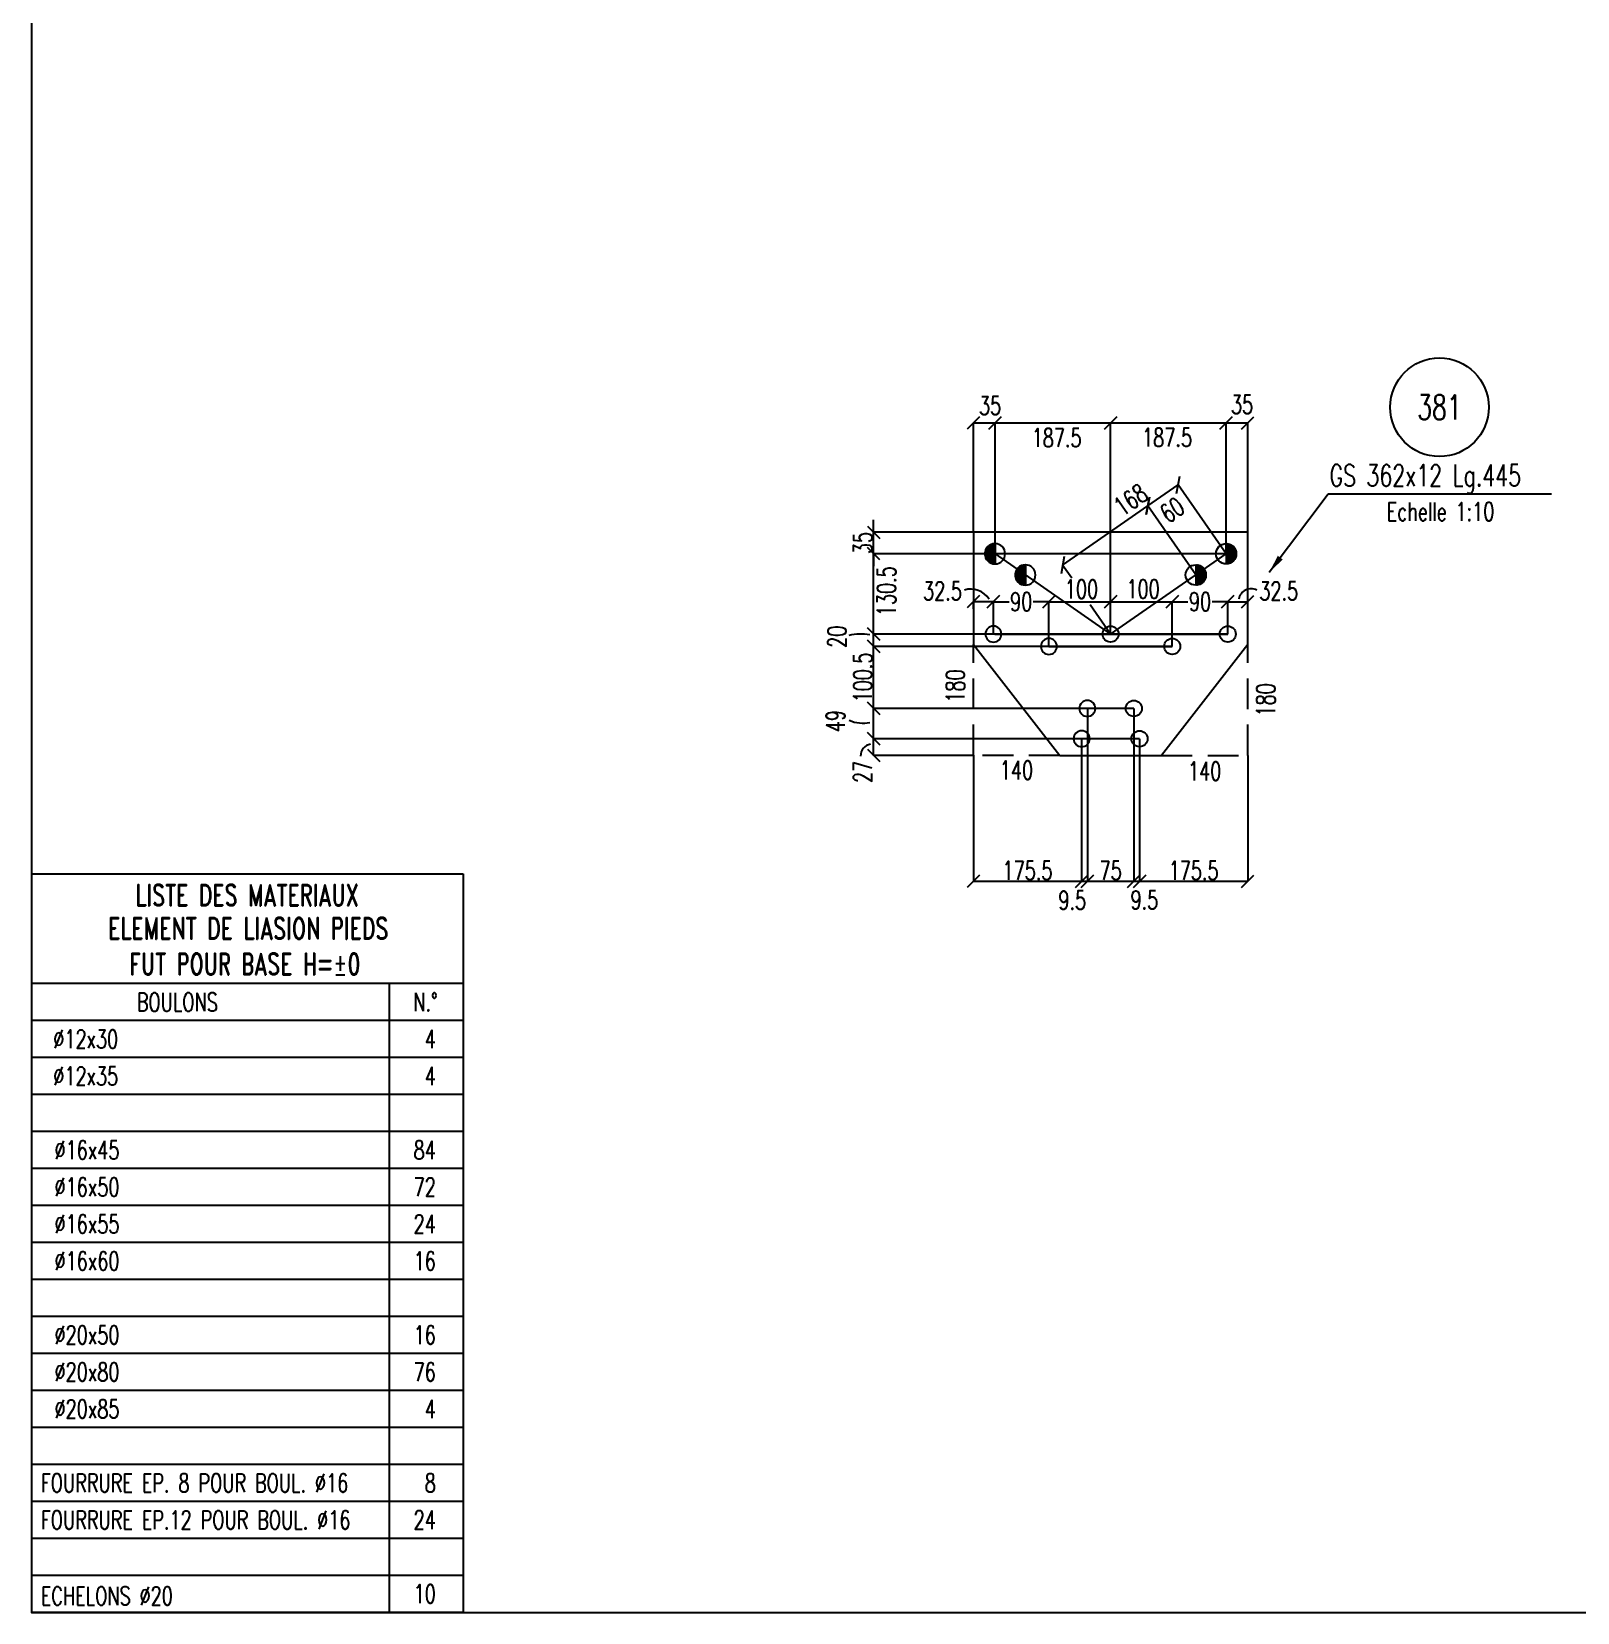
# Model space of a CAD drawing. Extents: x 512494 to 528714, y -34108 to -22628.
# Drawn here: x 512494 to 517507, y -34108 to -28981 of the extents above; entities that cross this region are included whole.
import ezdxf
from ezdxf.enums import TextEntityAlignment as Align

# ---------------------------------------------------------------- set-up
doc = ezdxf.new("R2010")
doc.units = 0
doc.header["$LTSCALE"] = 200
doc.header["$MEASUREMENT"] = 0
doc.linetypes.add('DASHED', pattern=[0.75, 0.5, -0.25])
doc.layers.get('0').update_dxf_attribs({"linetype": 'CONTINUOUS'})
for name, color, linetype in [('BOLLINI_1', 7, 'CONTINUOUS'), ('FORI', 2, 'CONTINUOUS'), ('LINEE_PIASTRA', 2, 'CONTINUOUS'), ('LINEE_PIASTRE', 2, 'CONTINUOUS'), ('LM', 7, 'CONTINUOUS'), ('LP', 3, 'CONTINUOUS'), ('LS', 7, 'CONTINUOUS'), ('PIASTRE', 5, 'CONTINUOUS')]:
    doc.layers.add(name, color=color, linetype=linetype)
doc.styles.add('QUOTE', font='ROMANS8.SHX', dxfattribs={"width": 0.7})
doc.styles.add('RD', font='ROMAND8.SHX', dxfattribs={"width": 0.7})
doc.styles.add('RQL', font='ROMANS8.SHX', dxfattribs={"width": 0.7})
doc.styles.add('RS', font='ROMANS8.shx', dxfattribs={"width": 0.7})
doc.styles.get("Standard").update_dxf_attribs({"font": 'ROMANS8.SHX', "width": 0.7})
doc.dimstyles.new('TRATTO', dxfattribs={"dimscale": 0, "dimtxt": 60, "dimasz": 40, "dimexe": 0, "dimexo": 0, "dimgap": 5, "dimtad": 1, "dimrnd": 0.5, "dimdsep": 46, "dimtxsty": 'RS', "dimblk1": 'OBLIQUE', "dimblk2": 'OBLIQUE', "dimsah": 1, "dimcen": 0.09, "dimclrd": 2, "dimclre": 2, "dimclrt": 7, "dimadec": 0, "dimazin": 0, "dimtfac": 1, "dimtix": 1, "dimtmove": 2, "dimatfit": 3, "dimfxl": 1, "dimtolj": 1, "dimtzin": 0, "dimarcsym": 0})

# ---------------------------------------------------------------- blocks, each defined once
blk = doc.blocks.new('MRKR_98')
blk.add_point((0, 0))
at = {"color": 7, "style": 'QUOTE', "width": 0.5, "flags": 1}
for tag, p in [('TI', (3.7, 6.8)), ('NFORI', (3.7, 5.3)), ('AUX2', (3.7, 4.9)), ('FAM', (3.7, 4.5)), ('AUX1', (3.7, 4.2)), ('COMMESSA', (3.7, 3.8)), ('SPESSORE', (3.7, 2.5)), ('SV', (3.7, 1.8)), ('QUA', (3.7, 1.1)), ('DI_S', (3.7, 6.4)), ('D_S', (3.7, 6)), ('E_S', (3.7, 5.7)), ('MD', (3.7, 3.5)), ('MP', (3.7, 3.2)), ('LARGHEZZA', (3.7, 2.8)), ('NP', (3.7, 2.1)), ('PESO', (3.7, 1.4)), ('LUN', (3.7, 0.8)), ('PROF', (3.7, 0.4)), ('POS', (3.7, 0.1))]:
    blk.add_attdef(tag, p, '', height=0.2, dxfattribs=at)
at = {"color": 7, "flags": 1}
for tag, p in [('LAV1', (5.3, 6.9)), ('LAV2', (5.3, 6.5)), ('LAV3', (5.3, 6.2)), ('LAV4', (5.3, 5.9)), ('LAV5', (5.3, 5.5)), ('LAV6', (5.3, 5.2)), ('LAV7', (5.3, 4.9)), ('LAV8', (5.3, 4.5)), ('LAV9', (5.3, 4.2)), ('LAV10', (5.3, 3.9))]:
    blk.add_attdef(tag, p, '', height=0.2, dxfattribs=at)
blk = doc.blocks.new('20')
at = {"color": 0}
for p, q in [((0, 0.98), (0.02, 1)), ((0, 0.94), (0.06, 1)), ((1, -0.01), (0, 0.99)), ((0, 0.89), (0.1, 0.99)), ((0, 0.85), (0.14, 0.99)), ((0, 0.8), (0.18, 0.98)), ((0, 0.76), (0.22, 0.98)), ((0, 0.71), (0.25, 0.97)), ((0, 0.67), (0.29, 0.96)), ((1, -0.05), (0, 0.95)), ((0, 0.62), (0.32, 0.95)), ((0, 0.58), (0.36, 0.93)), ((0, 0.53), (0.39, 0.92)), ((0, 0.49), (0.42, 0.91)), ((1, -0.09), (0, 0.9)), ((0, 0.44), (0.45, 0.89)), ((0, 0.4), (0.48, 0.88)), ((0.99, -0.13), (0, 0.86)), ((0, 0.35), (0.51, 0.86)), ((0, 0.31), (0.54, 0.84)), ((0, 0.26), (0.56, 0.83)), ((0.99, -0.17), (0, 0.81)), ((0, 0.22), (0.59, 0.81)), ((0, 0.17), (0.61, 0.79)), ((0.98, -0.21), (0, 0.77)), ((0, 0.13), (0.64, 0.77)), ((0, 0.08), (0.66, 0.75)), ((0, 0.04), (0.69, 0.73)), ((0.97, -0.25), (0, 0.72)), ((0, -0.01), (0.71, 0.7)), ((0.96, -0.28), (0, 0.68)), ((0, -0.05), (0.73, 0.68)), ((0, -0.1), (0.75, 0.66)), ((0.95, -0.32), (0, 0.63)), ((0, -0.14), (0.77, 0.63)), ((0, -0.19), (0.79, 0.61)), ((0.94, -0.35), (0, 0.59)), ((0, -0.23), (0.81, 0.58)), ((0, -0.28), (0.83, 0.56)), ((0.92, -0.38), (0, 0.54)), ((0, -0.32), (0.85, 0.53)), ((0.91, -0.41), (0, 0.5)), ((0, -0.36), (0.87, 0.5)), ((0, -0.41), (0.88, 0.47)), ((0.9, -0.44), (0, 0.45)), ((0, -0.45), (0.9, 0.44)), ((0.88, -0.47), (0, 0.41)), ((0, -0.5), (0.91, 0.41)), ((0, -0.54), (0.92, 0.38)), ((0.87, -0.5), (0, 0.36)), ((0, -0.59), (0.94, 0.35)), ((0.85, -0.53), (0, 0.32)), ((0, -0.63), (0.95, 0.31)), ((0, -0.68), (0.96, 0.28)), ((0.83, -0.56), (0, 0.27)), ((0, -0.72), (0.97, 0.25)), ((0.81, -0.58), (0, 0.23)), ((0, -0.77), (0.98, 0.21)), ((0.79, -0.61), (0, 0.18)), ((0, -0.81), (0.99, 0.17)), ((0.77, -0.63), (0, 0.14)), ((0, -0.86), (0.99, 0.13)), ((0.75, -0.66), (0, 0.09)), ((0, -0.9), (1, 0.09)), ((0.73, -0.68), (0, 0.05)), ((0, -0.95), (1, 0.05)), ((0.71, -0.7), (0, 0.01)), ((0, -0.99), (1, 0.01)), ((1, 0.04), (0.04, 1)), ((1, 0.09), (0.09, 1)), ((0.99, 0.14), (0.14, 0.99)), ((0.98, 0.19), (0.19, 0.98)), ((0.97, 0.25), (0.25, 0.97)), ((0.95, 0.31), (0.31, 0.95)), ((0.92, 0.38), (0.38, 0.92)), ((0.88, 0.47), (0.47, 0.88)), ((0.81, 0.59), (0.59, 0.81)), ((0.69, -0.73), (0, -0.04)), ((0.66, -0.75), (0, -0.08)), ((0.64, -0.77), (0, -0.13)), ((0.61, -0.79), (0, -0.17)), ((0.59, -0.81), (0, -0.22)), ((0.56, -0.83), (0, -0.26)), ((0.54, -0.84), (0, -0.31)), ((0.51, -0.86), (0, -0.35)), ((0.48, -0.88), (0, -0.4)), ((0.45, -0.89), (0, -0.44)), ((0.42, -0.91), (0, -0.49)), ((0.39, -0.92), (0, -0.53)), ((0.36, -0.93), (0, -0.58)), ((0.32, -0.95), (0, -0.62)), ((0.29, -0.96), (0, -0.67)), ((0.25, -0.97), (0, -0.71)), ((0.22, -0.98), (0, -0.76)), ((0.18, -0.98), (0, -0.8)), ((0.14, -0.99), (0, -0.85)), ((0.1, -0.99), (0, -0.89)), ((0.04, -1), (1, -0.04)), ((0.09, -1), (1, -0.09)), ((0.14, -0.99), (0.99, -0.14)), ((0.19, -0.98), (0.98, -0.19)), ((0.25, -0.97), (0.97, -0.25)), ((0.31, -0.95), (0.95, -0.31)), ((0.38, -0.92), (0.92, -0.38)), ((0.47, -0.88), (0.88, -0.47)), ((0.59, -0.81), (0.81, -0.59))]:
    blk.add_line(p, q, dxfattribs=at)
blk.add_line((0, 1), (0, -1))
blk.add_circle((0, 0), 1)
blk = doc.blocks.new('16')
blk.add_circle((0, 0), 1)
blk = doc.blocks.new('_OBLIQUE')
at = {"color": 0, "linetype": 'ByBlock'}
blk.add_line((-0.5, -0.5), (0.5, 0.5), dxfattribs=at)
blk = doc.blocks.new('*D83')
at = {"layer": 'LS', "color": 2, "lineweight": -2, "transparency": 16777216}
for p, q in [((515899.8, -31274.6), (515899.8, -31737)), ((515548.6, -31328.6), (515548.6, -31737)), ((515548.6, -31737), (515899.8, -31737))]:
    blk.add_line(p, q, dxfattribs=at)
at = {"layer": 'LS', "color": 2, "lineweight": -2, "transparency": 16777216, "xscale": 40, "yscale": 40, "zscale": 40, "rotation": 180}
blk.add_blockref('_OBLIQUE', (515548.6, -31737), dxfattribs=at)
at = {"layer": 'LS', "color": 2, "lineweight": -2, "transparency": 16777216, "xscale": 40, "yscale": 40, "zscale": 40}
blk.add_blockref('_OBLIQUE', (515899.8, -31737), dxfattribs=at)
at = {"layer": 'LS', "color": 7, "transparency": 16777216, "insert": (515724.2, -31702), "char_height": 60, "attachment_point": 5, "style": 'RS'}
blk.add_mtext('\\A1;175.5', dxfattribs=at)
blk = doc.blocks.new('*D84')
at = {"layer": 'LS', "color": 2, "lineweight": -2, "transparency": 16777216}
for p, q in [((515918.3, -31176.3), (515918.3, -31737)), ((515899.8, -31274.6), (515899.8, -31737)), ((515899.8, -31737), (515918.3, -31737))]:
    blk.add_line(p, q, dxfattribs=at)
at = {"layer": 'LS', "color": 2, "lineweight": -2, "transparency": 16777216, "xscale": 40, "yscale": 40, "zscale": 40, "rotation": 180}
blk.add_blockref('_OBLIQUE', (515899.8, -31737), dxfattribs=at)
at = {"layer": 'LS', "color": 2, "lineweight": -2, "transparency": 16777216, "xscale": 40, "yscale": 40, "zscale": 40}
blk.add_blockref('_OBLIQUE', (515918.3, -31737), dxfattribs=at)
at = {"layer": 'LS', "color": 7, "transparency": 16777216, "insert": (515869.2, -31798.3), "char_height": 60, "attachment_point": 5, "style": 'RS'}
blk.add_mtext('\\A1;9.5', dxfattribs=at)
blk = doc.blocks.new('*D85')
at = {"layer": 'LS', "color": 2, "lineweight": -2, "transparency": 16777216}
for p, q in [((515918.3, -31176.3), (515918.3, -31737)), ((516068.9, -31176.3), (516068.9, -31737)), ((515918.3, -31737), (516068.9, -31737))]:
    blk.add_line(p, q, dxfattribs=at)
at = {"layer": 'LS', "color": 2, "lineweight": -2, "transparency": 16777216, "xscale": 40, "yscale": 40, "zscale": 40, "rotation": 180}
blk.add_blockref('_OBLIQUE', (515918.3, -31737), dxfattribs=at)
at = {"layer": 'LS', "color": 2, "lineweight": -2, "transparency": 16777216, "xscale": 40, "yscale": 40, "zscale": 40}
blk.add_blockref('_OBLIQUE', (516068.9, -31737), dxfattribs=at)
at = {"layer": 'LS', "color": 7, "transparency": 16777216, "insert": (515993.6, -31702), "char_height": 60, "attachment_point": 5, "style": 'RS'}
blk.add_mtext('\\A1;75', dxfattribs=at)
blk = doc.blocks.new('*D86')
at = {"layer": 'LS', "color": 2, "lineweight": -2, "transparency": 16777216}
for p, q in [((516068.9, -31176.3), (516068.9, -31737)), ((516087.4, -31274.6), (516087.4, -31737)), ((516068.9, -31737), (516087.4, -31737))]:
    blk.add_line(p, q, dxfattribs=at)
at = {"layer": 'LS', "color": 2, "lineweight": -2, "transparency": 16777216, "xscale": 40, "yscale": 40, "zscale": 40, "rotation": 180}
blk.add_blockref('_OBLIQUE', (516068.9, -31737), dxfattribs=at)
at = {"layer": 'LS', "color": 2, "lineweight": -2, "transparency": 16777216, "xscale": 40, "yscale": 40, "zscale": 40}
blk.add_blockref('_OBLIQUE', (516087.4, -31737), dxfattribs=at)
at = {"layer": 'LS', "color": 7, "transparency": 16777216, "insert": (516103.3, -31797.4), "char_height": 60, "attachment_point": 5, "style": 'RS'}
blk.add_mtext('\\A1;9.5', dxfattribs=at)
blk = doc.blocks.new('*D87')
at = {"layer": 'LS', "color": 2, "lineweight": -2, "transparency": 16777216}
for p, q in [((516087.4, -31274.6), (516087.4, -31737)), ((516438.6, -31328.6), (516438.6, -31737)), ((516087.4, -31737), (516438.6, -31737))]:
    blk.add_line(p, q, dxfattribs=at)
at = {"layer": 'LS', "color": 2, "lineweight": -2, "transparency": 16777216, "xscale": 40, "yscale": 40, "zscale": 40, "rotation": 180}
blk.add_blockref('_OBLIQUE', (516087.4, -31737), dxfattribs=at)
at = {"layer": 'LS', "color": 2, "lineweight": -2, "transparency": 16777216, "xscale": 40, "yscale": 40, "zscale": 40}
blk.add_blockref('_OBLIQUE', (516438.6, -31737), dxfattribs=at)
at = {"layer": 'LS', "color": 7, "transparency": 16777216, "insert": (516263, -31702), "char_height": 60, "attachment_point": 5, "style": 'RS'}
blk.add_mtext('\\A1;175.5', dxfattribs=at)
blk = doc.blocks.new('*D88')
at = {"layer": 'LS', "color": 2, "lineweight": -2, "transparency": 16777216}
for p, q in [((515618.8, -30674.5), (515618.8, -30250.1)), ((515618.8, -30250.1), (515993.6, -30250.1)), ((515993.6, -30935), (515993.6, -30250.1))]:
    blk.add_line(p, q, dxfattribs=at)
at = {"layer": 'LS', "color": 2, "lineweight": -2, "transparency": 16777216, "xscale": 40, "yscale": 40, "zscale": 40, "rotation": 180}
blk.add_blockref('_OBLIQUE', (515618.8, -30250.1), dxfattribs=at)
at = {"layer": 'LS', "color": 2, "lineweight": -2, "transparency": 16777216, "xscale": 40, "yscale": 40, "zscale": 40}
blk.add_blockref('_OBLIQUE', (515993.6, -30250.1), dxfattribs=at)
at = {"layer": 'LS', "color": 7, "transparency": 16777216, "insert": (515818.7, -30298), "char_height": 60, "attachment_point": 5, "style": 'RS'}
blk.add_mtext('\\A1;187.5', dxfattribs=at)
blk = doc.blocks.new('*D89')
at = {"layer": 'LS', "color": 2, "lineweight": -2, "transparency": 16777216}
for p, q in [((515793.6, -30975), (515793.6, -30830.1)), ((515793.6, -30830.1), (515993.6, -30830.1)), ((515993.6, -30935), (515993.6, -30830.1))]:
    blk.add_line(p, q, dxfattribs=at)
at = {"layer": 'LS', "color": 2, "lineweight": -2, "transparency": 16777216, "xscale": 40, "yscale": 40, "zscale": 40, "rotation": 180}
blk.add_blockref('_OBLIQUE', (515793.6, -30830.1), dxfattribs=at)
at = {"layer": 'LS', "color": 2, "lineweight": -2, "transparency": 16777216, "xscale": 40, "yscale": 40, "zscale": 40}
blk.add_blockref('_OBLIQUE', (515993.6, -30830.1), dxfattribs=at)
at = {"layer": 'LS', "color": 7, "transparency": 16777216, "insert": (515899.4, -30789.5), "char_height": 60, "attachment_point": 5, "style": 'RS'}
blk.add_mtext('\\A1;100', dxfattribs=at)
blk = doc.blocks.new('*D90')
at = {"layer": 'LS', "color": 2, "lineweight": -2, "transparency": 16777216}
for p, q in [((515993.6, -30935), (515993.6, -30830.1)), ((515993.6, -30830.1), (516193.6, -30830.1)), ((516193.6, -30975), (516193.6, -30830.1))]:
    blk.add_line(p, q, dxfattribs=at)
at = {"layer": 'LS', "color": 2, "lineweight": -2, "transparency": 16777216, "xscale": 40, "yscale": 40, "zscale": 40, "rotation": 180}
blk.add_blockref('_OBLIQUE', (515993.6, -30830.1), dxfattribs=at)
at = {"layer": 'LS', "color": 2, "lineweight": -2, "transparency": 16777216, "xscale": 40, "yscale": 40, "zscale": 40}
blk.add_blockref('_OBLIQUE', (516193.6, -30830.1), dxfattribs=at)
at = {"layer": 'LS', "color": 7, "transparency": 16777216, "insert": (516098.8, -30788.8), "char_height": 60, "attachment_point": 5, "style": 'RS'}
blk.add_mtext('\\A1;100', dxfattribs=at)
blk = doc.blocks.new('*D91')
at = {"layer": 'LS', "color": 2, "lineweight": -2, "transparency": 16777216}
for p, q in [((515993.6, -30935), (515993.6, -30250.1)), ((515993.6, -30250.1), (516368.4, -30250.1)), ((516368.4, -30674.5), (516368.4, -30250.1))]:
    blk.add_line(p, q, dxfattribs=at)
at = {"layer": 'LS', "color": 2, "lineweight": -2, "transparency": 16777216, "xscale": 40, "yscale": 40, "zscale": 40, "rotation": 180}
blk.add_blockref('_OBLIQUE', (515993.6, -30250.1), dxfattribs=at)
at = {"layer": 'LS', "color": 2, "lineweight": -2, "transparency": 16777216, "xscale": 40, "yscale": 40, "zscale": 40}
blk.add_blockref('_OBLIQUE', (516368.4, -30250.1), dxfattribs=at)
at = {"layer": 'LS', "color": 7, "transparency": 16777216, "insert": (516176.8, -30297), "char_height": 60, "attachment_point": 5, "style": 'RS'}
blk.add_mtext('\\A1;187.5', dxfattribs=at)
blk = doc.blocks.new('*D92')
at = {"layer": 'LS', "color": 2, "lineweight": -2, "transparency": 16777216}
for p, q in [((516087.4, -31274.6), (515224.8, -31274.6)), ((515224.8, -31328.6), (515224.8, -31274.6)), ((515548.6, -31328.6), (515224.8, -31328.6))]:
    blk.add_line(p, q, dxfattribs=at)
at = {"layer": 'LS', "color": 2, "lineweight": -2, "transparency": 16777216, "xscale": 40, "yscale": 40, "zscale": 40}
for p, rotation in [((515224.8, -31274.6), 90), ((515224.8, -31328.6), 270)]:
    blk.add_blockref('_OBLIQUE', p, dxfattribs=dict(at, rotation=rotation))
at = {"layer": 'LS', "color": 7, "transparency": 16777216, "insert": (515189.8, -31382), "char_height": 60, "attachment_point": 5, "rotation": 90, "style": 'RS'}
blk.add_mtext('\\A1;27', dxfattribs=at)
blk = doc.blocks.new('*D93')
at = {"layer": 'LS', "color": 2, "lineweight": -2, "transparency": 16777216}
for p, q in [((516068.9, -31176.3), (515224.8, -31176.3)), ((515224.8, -31274.6), (515224.8, -31176.3)), ((515899.8, -31274.6), (515224.8, -31274.6))]:
    blk.add_line(p, q, dxfattribs=at)
at = {"layer": 'LS', "color": 2, "lineweight": -2, "transparency": 16777216, "xscale": 40, "yscale": 40, "zscale": 40}
for p, rotation in [((515224.8, -31176.3), 90), ((515224.8, -31274.6), 270)]:
    blk.add_blockref('_OBLIQUE', p, dxfattribs=dict(at, rotation=rotation))
at = {"layer": 'LS', "color": 7, "transparency": 16777216, "insert": (515101.3, -31217.1), "char_height": 60, "attachment_point": 5, "rotation": 90, "style": 'RS'}
blk.add_mtext('\\A1;49', dxfattribs=at)
blk = doc.blocks.new('*D94')
at = {"layer": 'LS', "color": 2, "lineweight": -2, "transparency": 16777216}
for p, q in [((516193.6, -30975), (515224.8, -30975)), ((515224.8, -31176.3), (515224.8, -30975)), ((515918.3, -31176.3), (515224.8, -31176.3))]:
    blk.add_line(p, q, dxfattribs=at)
at = {"layer": 'LS', "color": 2, "lineweight": -2, "transparency": 16777216, "xscale": 40, "yscale": 40, "zscale": 40}
for p, rotation in [((515224.8, -30975), 90), ((515224.8, -31176.3), 270)]:
    blk.add_blockref('_OBLIQUE', p, dxfattribs=dict(at, rotation=rotation))
at = {"layer": 'LS', "color": 7, "transparency": 16777216, "insert": (515189.8, -31075.7), "char_height": 60, "attachment_point": 5, "rotation": 90, "style": 'RS'}
blk.add_mtext('\\A1;100.5', dxfattribs=at)
blk = doc.blocks.new('*D95')
at = {"layer": 'LS', "color": 2, "lineweight": -2, "transparency": 16777216}
for p, q in [((516373.6, -30935), (515224.8, -30935)), ((515224.8, -30975), (515224.8, -30935)), ((515793.6, -30975), (515224.8, -30975))]:
    blk.add_line(p, q, dxfattribs=at)
at = {"layer": 'LS', "color": 2, "lineweight": -2, "transparency": 16777216, "xscale": 40, "yscale": 40, "zscale": 40}
for p, rotation in [((515224.8, -30935), 90), ((515224.8, -30975), 270)]:
    blk.add_blockref('_OBLIQUE', p, dxfattribs=dict(at, rotation=rotation))
at = {"layer": 'LS', "color": 7, "transparency": 16777216, "insert": (515106.1, -30943.4), "char_height": 60, "attachment_point": 5, "rotation": 90, "style": 'RS'}
blk.add_mtext('\\A1;20', dxfattribs=at)
blk = doc.blocks.new('*D96')
at = {"layer": 'LS', "color": 2, "lineweight": -2, "transparency": 16777216}
for p, q in [((516368.4, -30674.5), (515224.8, -30674.5)), ((515224.8, -30935), (515224.8, -30674.5)), ((515618.6, -30935), (515224.8, -30935))]:
    blk.add_line(p, q, dxfattribs=at)
at = {"layer": 'LS', "color": 2, "lineweight": -2, "transparency": 16777216, "xscale": 40, "yscale": 40, "zscale": 40}
for p, rotation in [((515224.8, -30674.5), 90), ((515224.8, -30935), 270)]:
    blk.add_blockref('_OBLIQUE', p, dxfattribs=dict(at, rotation=rotation))
at = {"layer": 'LS', "color": 7, "transparency": 16777216, "insert": (515267, -30795.7), "char_height": 60, "attachment_point": 5, "rotation": 90, "style": 'RS'}
blk.add_mtext('\\A1;130.5', dxfattribs=at)
blk = doc.blocks.new('*D97')
at = {"layer": 'LS', "color": 2, "lineweight": -2, "transparency": 16777216}
for p, q in [((515224.8, -30604.6), (515224.8, -30564.6)), ((515548.6, -30604.6), (515224.8, -30604.6)), ((515224.8, -30674.5), (515224.8, -30604.6)), ((515618.8, -30674.5), (515224.8, -30674.5)), ((515224.8, -30674.5), (515224.8, -30714.5))]:
    blk.add_line(p, q, dxfattribs=at)
at = {"layer": 'LS', "color": 2, "lineweight": -2, "transparency": 16777216, "xscale": 40, "yscale": 40, "zscale": 40}
for p, rotation in [((515224.8, -30604.6), 270), ((515224.8, -30674.5), 90)]:
    blk.add_blockref('_OBLIQUE', p, dxfattribs=dict(at, rotation=rotation))
at = {"layer": 'LS', "color": 7, "transparency": 16777216, "insert": (515189.8, -30639.6), "char_height": 60, "attachment_point": 5, "rotation": 90, "style": 'RS'}
blk.add_mtext('\\A1;35', dxfattribs=at)
blk = doc.blocks.new('*D98')
at = {"layer": 'LS', "color": 2, "lineweight": -2, "transparency": 16777216}
for p, q in [((515548.6, -30604.6), (515548.6, -30250.1)), ((515548.6, -30250.1), (515618.8, -30250.1)), ((515618.8, -30674.5), (515618.8, -30250.1))]:
    blk.add_line(p, q, dxfattribs=at)
at = {"layer": 'LS', "color": 2, "lineweight": -2, "transparency": 16777216, "xscale": 40, "yscale": 40, "zscale": 40, "rotation": 180}
blk.add_blockref('_OBLIQUE', (515548.6, -30250.1), dxfattribs=at)
at = {"layer": 'LS', "color": 2, "lineweight": -2, "transparency": 16777216, "xscale": 40, "yscale": 40, "zscale": 40}
blk.add_blockref('_OBLIQUE', (515618.8, -30250.1), dxfattribs=at)
at = {"layer": 'LS', "color": 7, "transparency": 16777216, "insert": (515602.8, -30193.9), "char_height": 60, "attachment_point": 5, "style": 'RS'}
blk.add_mtext('\\A1;35', dxfattribs=at)
blk = doc.blocks.new('*D99')
at = {"layer": 'LS', "color": 2, "lineweight": -2, "transparency": 16777216}
for p, q in [((516368.4, -30674.5), (516368.4, -30250.1)), ((516368.4, -30250.1), (516438.6, -30250.1)), ((516438.6, -30604.6), (516438.6, -30250.1))]:
    blk.add_line(p, q, dxfattribs=at)
at = {"layer": 'LS', "color": 2, "lineweight": -2, "transparency": 16777216, "xscale": 40, "yscale": 40, "zscale": 40, "rotation": 180}
blk.add_blockref('_OBLIQUE', (516368.4, -30250.1), dxfattribs=at)
at = {"layer": 'LS', "color": 2, "lineweight": -2, "transparency": 16777216, "xscale": 40, "yscale": 40, "zscale": 40}
blk.add_blockref('_OBLIQUE', (516438.6, -30250.1), dxfattribs=at)
at = {"layer": 'LS', "color": 7, "transparency": 16777216, "insert": (516419.9, -30190.4), "char_height": 60, "attachment_point": 5, "style": 'RS'}
blk.add_mtext('\\A1;35', dxfattribs=at)
blk = doc.blocks.new('xxx')
blk.add_circle((0, 0), 8)
at = {"color": 3, "style": 'RQL', "width": 0.7}
blk.add_attdef('POS', text='', height=4, dxfattribs=at).set_placement((0, 0), align=Align.MIDDLE)
at = {"color": 3, "style": 'RQL', "width": 0.7, "flags": 1}
blk.add_attdef('POS1', (-0.39, -5.42), '', height=2, dxfattribs=at)
at = {"style": 'RQL', "width": 0.7, "flags": 1}
blk.add_attdef('TIPO', (-0.39, -8.66), '', height=2, dxfattribs=at)
blk = doc.blocks.new('*D160')
at = {"layer": 'LS', "color": 2, "lineweight": -2, "transparency": 16777216}
for p, q in [((515838, -30711.2), (516114.4, -30519.1)), ((516270, -30743.1), (516114.4, -30519.1)), ((515867.8, -30754), (515838, -30711.2))]:
    blk.add_line(p, q, dxfattribs=at)
at = {"layer": 'LS', "color": 2, "lineweight": -2, "transparency": 16777216, "xscale": 40, "yscale": 40, "zscale": 40}
for p, rotation in [((516114.4, -30519.1), 34.79992712100002), ((515838, -30711.2), 214.799927121)]:
    blk.add_blockref('_OBLIQUE', p, dxfattribs=dict(at, rotation=rotation))
at = {"layer": 'LS', "color": 7, "transparency": 16777216, "insert": (516059, -30499.3), "char_height": 60, "attachment_point": 5, "rotation": 34.7999, "style": 'RS'}
blk.add_mtext('\\A1;168', dxfattribs=at)
blk = doc.blocks.new('*D161')
at = {"layer": 'LS', "color": 2, "lineweight": -2, "transparency": 16777216}
for p, q in [((516114.4, -30519.1), (516212.8, -30450.7)), ((516368.4, -30674.5), (516212.8, -30450.7)), ((516270, -30743.1), (516114.4, -30519.1))]:
    blk.add_line(p, q, dxfattribs=at)
at = {"layer": 'LS', "color": 2, "lineweight": -2, "transparency": 16777216, "xscale": 40, "yscale": 40, "zscale": 40}
for p, rotation in [((516212.8, -30450.7), 34.79992712100002), ((516114.4, -30519.1), 214.799927121)]:
    blk.add_blockref('_OBLIQUE', p, dxfattribs=dict(at, rotation=rotation))
at = {"layer": 'LS', "color": 7, "transparency": 16777216, "insert": (516193.3, -30532.3), "char_height": 60, "attachment_point": 5, "rotation": 34.7999, "style": 'RS'}
blk.add_mtext('\\A1;60', dxfattribs=at)
blk = doc.blocks.new('*D165')
at = {"layer": 'LS', "color": 2, "lineweight": -2, "transparency": 16777216}
for p, q in [((515613.6, -30935), (515613.6, -30830.1)), ((515613.6, -30830.1), (515664.6, -30830.1)), ((515793.6, -30830.1), (515742.6, -30830.1)), ((515793.6, -30975), (515793.6, -30830.1))]:
    blk.add_line(p, q, dxfattribs=at)
at = {"layer": 'LS', "color": 2, "lineweight": -2, "transparency": 16777216, "xscale": 40, "yscale": 40, "zscale": 40, "rotation": 180}
blk.add_blockref('_OBLIQUE', (515613.6, -30830.1), dxfattribs=at)
at = {"layer": 'LS', "color": 2, "lineweight": -2, "transparency": 16777216, "xscale": 40, "yscale": 40, "zscale": 40}
blk.add_blockref('_OBLIQUE', (515793.6, -30830.1), dxfattribs=at)
at = {"layer": 'LS', "color": 7, "transparency": 16777216, "insert": (515703.6, -30829.9), "char_height": 60, "attachment_point": 5, "style": 'RS'}
blk.add_mtext('\\A1;90', dxfattribs=at)
blk = doc.blocks.new('*D166')
at = {"layer": 'LS', "color": 2, "lineweight": -2, "transparency": 16777216}
for p, q in [((515548.6, -30853.1), (515548.6, -30830.1)), ((515613.6, -30830.1), (515548.6, -30830.1)), ((515613.6, -30935), (515613.6, -30830.1))]:
    blk.add_line(p, q, dxfattribs=at)
at = {"layer": 'LS', "color": 2, "lineweight": -2, "transparency": 16777216, "xscale": 40, "yscale": 40, "zscale": 40, "rotation": 180}
blk.add_blockref('_OBLIQUE', (515548.6, -30830.1), dxfattribs=at)
at = {"layer": 'LS', "color": 2, "lineweight": -2, "transparency": 16777216, "xscale": 40, "yscale": 40, "zscale": 40}
blk.add_blockref('_OBLIQUE', (515613.6, -30830.1), dxfattribs=at)
at = {"layer": 'LS', "color": 7, "transparency": 16777216, "insert": (515448.4, -30795.1), "char_height": 60, "attachment_point": 5, "style": 'RS'}
blk.add_mtext('\\A1;32.5', dxfattribs=at)
blk = doc.blocks.new('*D167')
at = {"layer": 'LS', "color": 2, "lineweight": -2, "transparency": 16777216}
for p, q in [((516193.6, -30975), (516193.6, -30830.1)), ((516193.6, -30830.1), (516244.6, -30830.1)), ((516373.6, -30830.1), (516322.6, -30830.1)), ((516373.6, -30935), (516373.6, -30830.1))]:
    blk.add_line(p, q, dxfattribs=at)
at = {"layer": 'LS', "color": 2, "lineweight": -2, "transparency": 16777216, "xscale": 40, "yscale": 40, "zscale": 40, "rotation": 180}
blk.add_blockref('_OBLIQUE', (516193.6, -30830.1), dxfattribs=at)
at = {"layer": 'LS', "color": 2, "lineweight": -2, "transparency": 16777216, "xscale": 40, "yscale": 40, "zscale": 40}
blk.add_blockref('_OBLIQUE', (516373.6, -30830.1), dxfattribs=at)
at = {"layer": 'LS', "color": 7, "transparency": 16777216, "insert": (516283.6, -30829.9), "char_height": 60, "attachment_point": 5, "style": 'RS'}
blk.add_mtext('\\A1;90', dxfattribs=at)
blk = doc.blocks.new('*D168')
at = {"layer": 'LS', "color": 2, "lineweight": -2, "transparency": 16777216}
for p, q in [((516373.6, -30935), (516373.6, -30830.1)), ((516373.6, -30830.1), (516438.6, -30830.1)), ((516438.6, -30853.1), (516438.6, -30830.1))]:
    blk.add_line(p, q, dxfattribs=at)
at = {"layer": 'LS', "color": 2, "lineweight": -2, "transparency": 16777216, "xscale": 40, "yscale": 40, "zscale": 40, "rotation": 180}
blk.add_blockref('_OBLIQUE', (516373.6, -30830.1), dxfattribs=at)
at = {"layer": 'LS', "color": 2, "lineweight": -2, "transparency": 16777216, "xscale": 40, "yscale": 40, "zscale": 40}
blk.add_blockref('_OBLIQUE', (516438.6, -30830.1), dxfattribs=at)
at = {"layer": 'LS', "color": 7, "transparency": 16777216, "insert": (516538.8, -30795.1), "char_height": 60, "attachment_point": 5, "style": 'RS'}
blk.add_mtext('\\A1;32.5', dxfattribs=at)

msp = doc.modelspace()

# ---------------------------------------------------------------- linework, layer by layer
at = {"color": 2, "linetype": 'DASHED'}
for p, q in [((515548.6, -31328.568), (515548.6, -30968.568)), ((516438.6, -31328.568), (516438.6, -30968.568)), ((515828.6, -31328.568), (515548.6, -31328.568)), ((516158.6, -31328.568), (516438.6, -31328.568))]:
    msp.add_line(p, q, dxfattribs=at)
at = {"layer": 'LINEE_PIASTRA'}
for p, q in [((515548.6, -30968.568), (515828.6, -31328.568)), ((516438.6, -30968.568), (516158.6, -31328.568))]:
    msp.add_line(p, q, dxfattribs=at)
at = {"layer": 'LINEE_PIASTRE'}
for p, q in [((516438.6, -30604.568), (515548.6, -30604.568)), ((515548.6, -30604.568), (515548.6, -30968.568)), ((516438.6, -30968.568), (516438.6, -30604.568)), ((515828.6, -31328.568), (516158.6, -31328.568))]:
    msp.add_line(p, q, dxfattribs=at)
at = {"layer": 'LP', "color": 2}
msp.add_line((515993.6, -30935.046), (515927.367, -30839.749), dxfattribs=at)
at = {"layer": 'LP'}
for p, q in [((512494.418, -31712.699), (512494.418, -34108.464)), ((512494.418, -31712.699), (513894.418, -31712.699)), ((513894.418, -31712.699), (513894.418, -34108.464)), ((513894.418, -32068.699), (512494.418, -32068.699)), ((513894.418, -32188.683), (512494.418, -32188.683))]:
    msp.add_line(p, q, dxfattribs=at)
at = {"layer": 'LP', "color": 6}
for centre, radius, start, end in [((515540.027, -30860.885), 71.665, 33.519134, 106.720945), ((516449.418, -30828.916), 41.012, 63.384413, 169.312183)]:
    msp.add_arc(centre, radius, start, end, dxfattribs=at)
at = {"layer": 'LS', "color": 6}
for p, q in [((516699.712, -30480.93), (516507.916, -30734.887)), ((517424.072, -30480.93), (516699.712, -30480.93)), ((515618.6, -30935.046), (516373.6, -30935.046)), ((515793.6, -30975.046), (516193.6, -30975.046)), ((513894.418, -32308.649), (512494.418, -32308.649)), ((513894.418, -32428.649), (512494.418, -32428.649)), ((513894.418, -32428.649), (512494.418, -32428.649)), ((513894.418, -32548.649), (512494.418, -32548.649)), ((513894.418, -32548.649), (512494.418, -32548.649)), ((513894.418, -32548.649), (512494.418, -32548.649)), ((513894.418, -32668.632), (512494.418, -32668.632)), ((513894.418, -32668.649), (512494.418, -32668.649)), ((513894.418, -32668.649), (512494.418, -32668.649)), ((513894.418, -32788.632), (512494.418, -32788.632)), ((513894.418, -32908.615), (512494.418, -32908.615)), ((513894.418, -33028.599), (512494.418, -33028.599)), ((513894.418, -33148.582), (512494.418, -33148.582)), ((513894.418, -33268.565), (512494.418, -33268.565)), ((513894.418, -33388.548), (512494.418, -33388.548)), ((513894.418, -33508.531), (512494.418, -33508.531)), ((513894.418, -33628.515), (512494.418, -33628.515)), ((513894.418, -33748.515), (512494.418, -33748.515)), ((513894.418, -33868.498), (512494.418, -33868.498)), ((513894.418, -33868.498), (512494.418, -33868.498)), ((513894.418, -33988.481), (512494.418, -33988.481))]:
    msp.add_line(p, q, dxfattribs=at)
at = {"layer": 'LS', "color": 2}
for p, q in [((515618.787, -30674.545), (515993.6, -30935.046)), ((515993.6, -30935.046), (516368.413, -30674.545))]:
    msp.add_line(p, q, dxfattribs=at)
at = {"layer": 'LS', "color": 3}
for p, q in [((513654.147, -32068.699), (513654.147, -34108.464)), ((513654.147, -32068.699), (513654.147, -34108.464)), ((513894.418, -34108.464), (512494.418, -34108.464))]:
    msp.add_line(p, q, dxfattribs=at)
at = {"layer": 'LS', "color": 8}
msp.add_lwpolyline([(512494.418, -22628.464), (512494.418, -34108.464), (525214.418, -34108.464), (525214.418, -32508.464), (528714.418, -32508.464), (528714.418, -22628.464), (512494.418, -22628.464)], close=True, dxfattribs=at)
at = {"layer": 'LS', "color": 6}
for centre, radius, start, end in [((515183.039, -31107.143), 171.844, 80.053173, 102.72968), ((515190.162, -31111.425), 112.4, 246.786347, 281.800976), ((515220.615, -31329.388), 37.56, 98.002352, 182.351038)]:
    msp.add_arc(centre, radius, start, end, dxfattribs=at)
msp.add_solid([(516552.056, -30693.034), (516507.916, -30734.887), (516536.096, -30680.981)], dxfattribs=at)

# ---------------------------------------------------------------- block references
at = {"layer": 'BOLLINI_1', "xscale": 19.9980000000023, "yscale": 19.9980000000023, "zscale": 19.9980000000023}
msp.add_blockref('xxx', (517060.206, -30199.215), dxfattribs=at).add_auto_attribs({'POS': '381'})
at = {"layer": 'FORI'}
for name, p, xscale, yscale, zscale in [('20', (515618.787, -30674.545), -33, 33, 33), ('20', (516368.413, -30674.545), 33, 33, 33), ('20', (515717.179, -30743.24), -33, 33, 33), ('20', (516270.02, -30743.24), 33, 33, 33), ('16', (515613.6, -30935.046), -26, 26, 26), ('16', (515993.6, -30935.046), 26, 26, 26), ('16', (516373.6, -30935.046), 26, 26, 26), ('16', (515793.6, -30975.046), -26, 26, 26), ('16', (516193.6, -30975.046), 26, 26, 26)]:
    msp.add_blockref(name, p, dxfattribs=dict(at, xscale=xscale, yscale=yscale, zscale=zscale))
at = {"layer": 'FORI', "yscale": 26, "zscale": 26}
for p, xscale, rotation in [((515918.256, -31176.312), -26, 0.2712673529999154), ((516068.944, -31176.312), 26, 359.7287326469998), ((515899.785, -31274.591), -26, 0.2712673529999154), ((516087.415, -31274.591), 26, 359.7287326469998)]:
    msp.add_blockref('16', p, dxfattribs=dict(at, xscale=xscale, rotation=rotation))
at = {"layer": 'PIASTRE'}
ref = msp.add_blockref('MRKR_98', (515548.6, -31328.568), dxfattribs=dict(at, xscale=2, yscale=2, zscale=2))
ref.add_attrib('PROF', 'GS 362x12 Lg.445', (516703.473, -30455.416), dxfattribs={"layer": '0', "color": 2, "height": 70, "style": 'QUOTE', "width": 0.7})

# ---------------------------------------------------------------- texts
at = {"layer": 'LM', "style": 'RD', "width": 0.7}
for s, p in [('LISTE DES MATERIAUX', (513192.727, -31781.784)), ('ELEMENT DE LIASION PIEDS', (513196.642, -31889.786)), ('FUT POUR BASE H=%%P0', (513185.872, -32005.246))]:
    msp.add_text(s, height=69.993, dxfattribs=at).set_placement(p, align=Align.MIDDLE)
at = {"layer": 'LM', "char_height": 59.9916, "style": 'RD'}
for s, insert, attachment_point in [('BOULONS', (512835.465, -32128.691), 4), ('N.°', (513811.43, -32128.691), 6)]:
    msp.add_mtext(s, dxfattribs=dict(at, insert=insert, attachment_point=attachment_point))
at = {"layer": 'LS', "color": 7, "style": 'RS', "width": 0.7}
for s, height, p in [('Echelle 1:10', 60, (516889.189, -30567.668)), ('∅12x30', 59.9916, (512564.591, -32278.693)), ('∅12x35', 59.9916, (512564.591, -32398.66)), ('∅16x45', 59.9916, (512568.801, -32638.62)), ('∅16x50', 59.9916, (512568.801, -32758.603)), ('∅16x55', 59.9916, (512568.801, -32878.586)), ('∅16x60', 59.9916, (512568.801, -32998.569)), ('∅20x50', 59.9916, (512568.801, -33238.552)), ('∅20x80', 59.9916, (512568.801, -33358.536)), ('∅20x85', 59.9916, (512568.801, -33478.519)), ('FOURRURE EP. 8 POUR BOUL. %%C16', 59.9916, (512524.149, -33718.519)), ('FOURRURE EP.12 POUR BOUL. %%C16', 59.9916, (512524.149, -33838.519)), ('ECHELONS %%C20', 59.9916, (512524.149, -34085.185))]:
    msp.add_text(s, height=height, dxfattribs=at).set_placement(p)
at = {"layer": 'LS', "color": 2, "style": 'RS', "width": 0.7}
for p in [(515490.009, -31103.524), (516497.191, -31148.568)]:
    msp.add_text('180', height=60, rotation=90, dxfattribs=at).set_placement(p, align=Align.MIDDLE)
for p in [(515688.6, -31376.46), (516298.6, -31379.528)]:
    msp.add_text('140', height=60, dxfattribs=at).set_placement(p, align=Align.MIDDLE)
at = {"layer": 'LS', "color": 7, "style": 'RS', "width": 0.7}
for s, height, p in [('4', 59.992, (513805.141, -32278.636)), ('4', 59.992, (513805.141, -32398.603)), ('84', 59.9916, (513805.141, -32638.62)), ('72', 59.9916, (513805.141, -32758.636)), ('24', 59.9916, (513805.141, -32878.62)), ('16', 59.9916, (513805.141, -32998.603)), ('16', 59.9916, (513805.141, -33238.552)), ('76', 59.9916, (513805.141, -33358.536)), ('4', 59.992, (513805.141, -33478.519)), ('8', 59.992, (513805.141, -33718.485)), ('24', 59.9916, (513805.141, -33838.485)), ('10', 59.9916, (513805.141, -34078.452))]:
    msp.add_text(s, height=height, dxfattribs=at).set_placement(p, align=Align.RIGHT)

# ---------------------------------------------------------------- dimensions: what is measured, and where the dimension line sits
at = {"layer": 'LS'}
for base, p1, p2, text, picture, middle in [((516438.6, -30250.12), (516368.413, -30674.545), (516438.6, -30604.568), '35', '*D99', (516419.888, -30190.399)), ((515618.787, -30250.12), (515548.6, -30604.568), (515618.787, -30674.545), '35', '*D98', (515602.767, -30193.949)), ((515993.6, -30250.12), (515618.787, -30674.545), (515993.6, -30935.046), '187.5', '*D88', (515818.702, -30297.967)), ((516368.413, -30250.12), (515993.6, -30935.046), (516368.413, -30674.545), '187.5', '*D91', (516176.765, -30296.996)), ((515548.6, -30830.12), (515613.6, -30935.046), (515548.6, -30853.084), '32.5', '*D166', (515448.401, -30795.12)), ((515993.6, -30830.12), (515793.6, -30975.046), (515993.6, -30935.046), '100', '*D89', (515899.433, -30789.461)), ((516193.6, -30830.12), (515993.6, -30935.046), (516193.6, -30975.046), '100', '*D90', (516098.765, -30788.805)), ((515613.6, -30830.12), (515793.6, -30975.046), (515613.6, -30935.046), '90', '*D165', (515703.6, -30829.868)), ((515918.256, -31737.029), (515899.785, -31274.591), (515918.256, -31176.312), '9.5', '*D84', (515869.164, -31798.334)), ((516087.415, -31737.029), (516068.944, -31176.312), (516087.415, -31274.591), '9.5', '*D86', (516103.346, -31797.42))]:
    dim = msp.add_linear_dim(base=base, p1=p1, p2=p2, text=text, dimstyle='TRATTO', override={"dimscale": 1}, dxfattribs=at)
    dim.commit()
    dim.dimension.update_dxf_attribs({"geometry": picture, "text_midpoint": middle, "dimtype": 160})
for base, p1, p2, angle, text, picture, middle in [((516114.369, -30519.116), (515867.754, -30753.977), (516270.02, -30743.07), 34.799927, '168', '*D160', (516058.98, -30499.285)), ((516212.827, -30450.686), (516270.02, -30743.07), (516368.413, -30674.545), 34.799927, '60', '*D161', (516193.324, -30532.342)), ((515224.778, -30674.545), (515618.6, -30935.046), (516368.413, -30674.545), 90, '130.5', '*D96', (515267.05, -30795.651)), ((516438.6, -30830.12), (516373.6, -30935.046), (516438.6, -30853.084), 180, '32.5', '*D168', (516538.799, -30795.12)), ((516373.6, -30830.12), (516193.6, -30975.046), (516373.6, -30935.046), 180, '90', '*D167', (516283.6, -30829.868)), ((515224.778, -30935.046), (515793.6, -30975.046), (516373.6, -30935.046), 90, '20', '*D95', (515106.06, -30943.439)), ((515224.778, -31176.312), (515899.785, -31274.591), (516068.944, -31176.312), 90, '49', '*D93', (515101.302, -31217.135)), ((515224.778, -31274.591), (515548.6, -31328.568), (516087.415, -31274.591), 90, '27', '*D92', (515189.778, -31382.044))]:
    dim = msp.add_linear_dim(base=base, p1=p1, p2=p2, angle=angle, text=text, dimstyle='TRATTO', override={"dimscale": 1}, dxfattribs=at)
    dim.commit()
    dim.dimension.update_dxf_attribs({"geometry": picture, "text_midpoint": middle, "dimtype": 160})
for base, p1, p2, text, picture, middle in [((515224.778, -30604.568), (515618.787, -30674.545), (515548.6, -30604.568), '35', '*D97', (515189.778, -30639.557)), ((515224.778, -30975.046), (515918.256, -31176.312), (516193.6, -30975.046), '100.5', '*D94', (515189.778, -31075.679))]:
    dim = msp.add_linear_dim(base=base, p1=p1, p2=p2, angle=90, text=text, dimstyle='TRATTO', override={"dimscale": 1}, dxfattribs=at)
    dim.commit()
    dim.dimension.update_dxf_attribs({"geometry": picture, "text_midpoint": middle})
for base, p1, p2, text, picture, middle in [((516068.944, -31737.029), (515918.256, -31176.312), (516068.944, -31176.312), '75', '*D85', (515993.6, -31702.029)), ((515899.785, -31737.029), (515548.6, -31328.568), (515899.785, -31274.591), '175.5', '*D83', (515724.192, -31702.029)), ((516438.6, -31737.029), (516087.415, -31274.591), (516438.6, -31328.568), '175.5', '*D87', (516263.007, -31702.029))]:
    dim = msp.add_linear_dim(base=base, p1=p1, p2=p2, text=text, dimstyle='TRATTO', override={"dimscale": 1}, dxfattribs=at)
    dim.commit()
    dim.dimension.update_dxf_attribs({"geometry": picture, "text_midpoint": middle})

doc.saveas('drawing.dxf')
